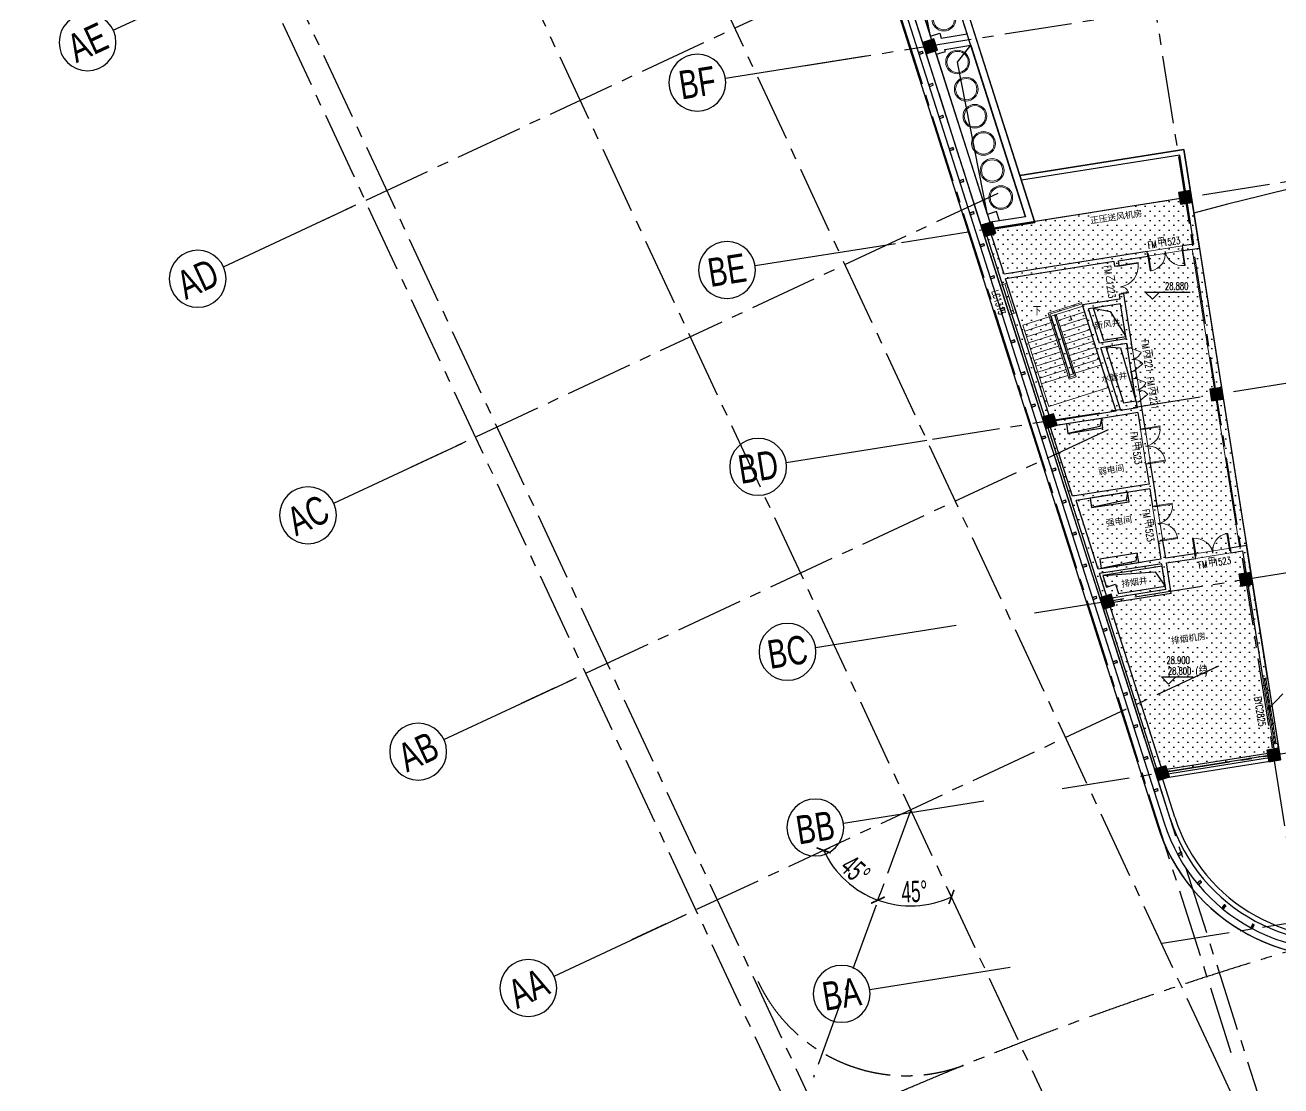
# Model space of a CAD drawing. Extents: x 162590 to 1345090, y -237084 to 1504616.
# Drawn here: x 1124586 to 1177557, y 112809 to 157537 of the extents above; entities that cross this region are included whole.
import ezdxf
from ezdxf.enums import TextEntityAlignment as Align

# ---------------------------------------------------------------- set-up
doc = ezdxf.new("R2010")
doc.units = 0
doc.linetypes.add('CENTER2', pattern=[28.575, 19.05, -3.175, 3.175, -3.175])
doc.layers.get('0').update_dxf_attribs({"color": 8})
doc.layers.get('Defpoints').update_dxf_attribs({"color": 8})
for name, color, linetype in [('#幕墙线-平面', 8, 'Continuous'), ('#标注', 8, 'Continuous'), ('#轴线', 8, 'CENTER2'), ('A-FLOR', 8, 'Continuous'), ('A-FLOR-PIPE', 8, 'Continuous'), ('A-FLOR-UNDR', 8, 'Continuous'), ('A-Hole', 8, 'Continuous'), ('A-ROOF', 8, 'Continuous'), ('COLUMN', 8, 'Continuous'), ('DIM_LEAD', 8, 'Continuous'), ('DOOR_FIRE_TEXT', 8, 'Continuous'), ('PROMPT', 8, 'Continuous'), ('PUB_HATCH', 8, 'Continuous'), ('WALL', 8, 'Continuous'), ('WINDOW_TEXT', 8, 'Continuous'), ('xx', 8, 'Continuous'), ('建-填充', 8, 'Continuous'), ('数据中心-平面图+剖面图-20230806$0$DIM_ELEV', 8, 'Continuous'), ('数据中心-平面图+剖面图-20230806$0$PUB_TEXT', 8, 'Continuous')]:
    doc.layers.add(name, color=color, linetype=linetype)
for name, color, linetype, lineweight in [('DIM_SYMB', 8, 'Continuous', 5), ('DOOR_FIRE', 8, 'Continuous', 13), ('E-建筑条件', 8, 'Continuous', 9), ('PUB_TEXT', 8, 'Continuous', 5), ('STAIR', 8, 'Continuous', 9), ('WINDOW', 8, 'Continuous', 13)]:
    doc.layers.add(name, color=color, linetype=linetype, lineweight=lineweight)
doc.styles.add('_TCH_DIM', font='SIMPLEX', dxfattribs={"bigfont": 'GBCBIG'})
doc.styles.add('_TCH_WINDOW', font='SIMPLEX', dxfattribs={"height": 3.5, "bigfont": 'GBCBIG'})
doc.styles.add('JHZX', font='jrs.shx', dxfattribs={"width": 0.6, "bigfont": 'jhz.shx'})
doc.styles.get("Standard").update_dxf_attribs({"font": 'arial.ttf'})
doc.styles.add('数据中心-平面图+剖面图-20230806$0$_TCH_DIM', font='SIMPLEX', dxfattribs={"bigfont": 'GBCBIG'})
doc.dimstyles.new('JZBZ-300', dxfattribs={"dimscale": 300, "dimtxt": 3, "dimasz": 1.5, "dimexe": 1, "dimexo": 1, "dimgap": 0.5, "dimtad": 1, "dimdec": 0, "dimdsep": 46, "dimtxsty": 'JHZX', "dimblk1": 'ARCHTICK', "dimblk2": 'ARCHTICK', "dimsah": 1, "dimcen": 0, "dimclrd": 1, "dimclre": 1, "dimclrt": 2, "dimadec": 3, "dimazin": 2, "dimtfac": 1, "dimtdec": 0, "dimtix": 1, "dimtmove": 0, "dimatfit": 3, "dimfxl": 1, "dimtolj": 1, "dimlwd": -1, "dimlwe": -1, "dimarcsym": 1})

# ---------------------------------------------------------------- blocks, each defined once
blk = doc.blocks.new('rain-4F')
at = {"layer": 'A-FLOR-PIPE'}
blk.add_arc((0, 0), 179750, 75.07659, 104.92341, dxfattribs=at)
blk = doc.blocks.new('Hole-2F')
at = {"layer": 'A-Hole'}
for points in [[(-49162, 168484), (-49381, 169866), (-50532, 169684), (-50101, 168335)], [(-50009, 168046), (-49255, 165685), (-48732, 165768), (-49115, 168187)], [(-50184, 165031), (-51666, 164797), (-51603, 164402), (-50122, 164636)], [(-49083, 161915), (-50664, 161665), (-50601, 161270), (-49021, 161520)], [(-48677, 159347), (-50257, 159097), (-50194, 158702), (-48614, 158952)]]:
    blk.add_lwpolyline(points, close=True, dxfattribs=at)
for points in [[(-50532, 169684), (-49822, 169541), (-49162, 168484)], [(-50009, 168046), (-49383, 168003), (-48732, 165768)], [(-50184, 165031), (-50250, 164694), (-51603, 164402)], [(-49083, 161915), (-49149, 161578), (-50601, 161270)], [(-48677, 159347), (-48742, 159010), (-50194, 158702)], [(-49474, 157651), (-47496, 157965), (-47629, 158804), (-50134, 158408), (-49979, 157919), (-49601, 158042), (-49474, 157651)], [(-50134, 158408), (-47917, 158569), (-47496, 157965)]]:
    blk.add_lwpolyline(points, dxfattribs=at)
blk = doc.blocks.new('chimney')
at = {"layer": 'A-Hole'}
for points in [[(-58978, 187431), (-57878, 187606), (-60139, 194689), (-61638, 194452), (-59485, 187698), (-59104, 187819), (-58978, 187431)], [(-59482, 187699), (-60756, 194157), (-60139, 194689)], [(-57392, 181148), (-58470, 186590), (-57724, 187124)], [(-54993, 173630), (-56257, 180058), (-55694, 180763)]]:
    blk.add_lwpolyline(points, dxfattribs=at)
for points in [[(-56947, 181071), (-55848, 181245), (-57724, 187124), (-58822, 186950), (-58734, 186680), (-59115, 186557), (-57392, 181148), (-57011, 181269)], [(-54992, 173628), (-57148, 180385), (-56767, 180507), (-56794, 180589), (-55694, 180763), (-53388, 173535), (-54488, 173361), (-54614, 173751)]]:
    blk.add_lwpolyline(points, close=True, dxfattribs=at)
at = {"layer": 'E-建筑条件'}
for centre, radius in [((-60756, 194157), 500), ((-60756, 194157), 450), ((-60392, 193014), 500), ((-60392, 193014), 450), ((-60027, 191871), 500), ((-60027, 191871), 450), ((-59662, 190728), 500), ((-59662, 190728), 450), ((-59297, 189585), 500), ((-59297, 189585), 450), ((-58932, 188441), 500), ((-58932, 188441), 450), ((-58172, 186060), 500), ((-58172, 186060), 450), ((-57564, 184155), 500), ((-57564, 184155), 450), ((-57199, 183011), 500), ((-57199, 183011), 450), ((-56834, 181868), 500), ((-56834, 181868), 450), ((-56257, 180058), 500), ((-56257, 180058), 450), ((-55892, 178915), 500), ((-55892, 178915), 450), ((-55527, 177772), 500), ((-55527, 177772), 450), ((-55162, 176628), 500), ((-55162, 176628), 450), ((-54797, 175485), 500), ((-54797, 175485), 450), ((-54433, 174342), 500), ((-54433, 174342), 450)]:
    blk.add_circle(centre, radius, dxfattribs=at)
blk = doc.blocks.new('$DorLib2D$00000002')
for p, q in [((-0.5, 0), (-0.5, 0.4875)), ((-0.475, 0.4875), (-0.5, 0.4875)), ((-0.475, 0), (-0.475, 0.4875)), ((0.475, 0), (0.475, 0.4875)), ((0.475, 0.4875), (0.5, 0.4875)), ((0.5, 0), (0.5, 0.4875)), ((-0.5, 0), (-0.475, 0)), ((0.5, 0), (0.475, 0))]:
    blk.add_line(p, q)
for centre, start, end in [((-0.4875, 0), 0, 88.53072), ((0.4875, 0), 91.46928, 180)]:
    blk.add_arc(centre, 0.4875, start, end)
blk = doc.blocks.new('$DorLib2D$00000225')
for p, q in [((0.475, -0.001), (0.475, 0.752)), ((0.475, 0.752), (0.5, 0.752)), ((0.5, -0.001), (0.5, 0.752)), ((-0.5, 0), (-0.5, 0.252)), ((-0.475, 0.252), (-0.5, 0.252)), ((-0.475, 0), (-0.475, 0.252)), ((-0.475, 0), (-0.5, 0)), ((0.475, -0.001), (0.5, -0.001))]:
    blk.add_line(p, q)
for centre, radius, start, end in [((0.505, -0.002), 0.755, 92.2493, 179.7238), ((-0.501, 0.003), 0.251, 359.7899, 84.0974)]:
    blk.add_arc(centre, radius, start, end)
blk = doc.blocks.new('$DorLib2D$00000231')
for p, q in [((-0.5, 0), (-0.25, 0.433)), ((0.5, 0), (0.25, 0.433))]:
    blk.add_line(p, q)
for centre, start, end in [((-0.5, 0), 0, 60), ((0.5, 0), 120, 180)]:
    blk.add_arc(centre, 0.5, start, end)
blk = doc.blocks.new('$WINLIB2D$00000039')
for points in [[(-0.5, 0.5), (-0.5, -0.5)], [(0.5, 0.5), (-0.5, 0.5)], [(0.5, -0.5), (0.5, 0.5)], [(-0.5, 0.167), (0.5, 0.167)], [(-0.452, -0.167), (-0.5, 0.084)], [(-0.384, -0.167), (-0.448, 0.167)], [(-0.316, -0.167), (-0.38, 0.167)], [(-0.248, -0.167), (-0.312, 0.167)], [(-0.18, -0.167), (-0.244, 0.167)], [(-0.112, -0.167), (-0.176, 0.167)], [(-0.044, -0.167), (-0.108, 0.167)], [(0.024, -0.167), (-0.04, 0.167)], [(0.092, -0.167), (0.028, 0.167)], [(0.16, -0.167), (0.096, 0.167)], [(0.228, -0.167), (0.164, 0.167)], [(0.296, -0.167), (0.232, 0.167)], [(0.364, -0.167), (0.3, 0.167)], [(0.432, -0.167), (0.368, 0.167)], [(0.5, -0.167), (0.436, 0.167)], [(-0.5, -0.167), (0.5, -0.167)], [(0.5, -0.5), (-0.5, -0.5)]]:
    blk.add_lwpolyline(points)
blk = doc.blocks.new('_FZH')
blk.add_lwpolyline([(-0.5, -0.5), (0.5, -0.5), (0.5, 0.5), (-0.5, 0.5)], close=True)
at = {"layer": 'PUB_HATCH'}
blk.add_solid([(-0.5, -0.5), (0.5, -0.5), (-0.5, 0.5), (0.5, 0.5)], dxfattribs=at)
blk = doc.blocks.new('A$C804a9547')
at = {"layer": 'COLUMN'}
for p, xscale, yscale, zscale, rotation in [((-47162, -22079), 500.0000000000409, 500.0000000000409, 500.0000000000409, 17.6999999999739), ((-36397, -28451), 499.9999999999455, 499.9999999999455, 499.9999999999455, 9.000000000013861), ((-44701, -29789), 500.0000000000409, 500.0000000000409, 500.0000000000409, 17.6999999999739), ((-35083, -36747), 499.9999999999455, 499.9999999999455, 499.9999999999455, 9.000000000013861), ((-42118, -37885), 500.0000000000409, 500.0000000000409, 500.0000000000409, 17.6999999999739), ((-33848, -44550), 499.9999999999455, 499.9999999999455, 499.9999999999455, 9.000000000013861), ((-39688, -45498), 500.0000000000409, 500.0000000000409, 500.0000000000409, 17.6999999999739), ((-32674, -51958), 499.9999999999455, 499.9999999999455, 499.9999999999455, 9.000000000013861), ((-37381, -52726), 500.0000000000409, 500.0000000000409, 500.0000000000409, 17.6999999999739)]:
    blk.add_blockref('_FZH', p, dxfattribs=dict(at, xscale=xscale, yscale=yscale, zscale=zscale, rotation=rotation))
blk = doc.blocks.new('$WINLIB2D$00000001')
for points in [[(-0.5, 0.5), (-0.5, -0.5)], [(-0.5, 0.5), (0.5, 0.5)], [(0.5, -0.5), (0.5, 0.5)], [(0.5, 0.167), (-0.5, 0.167)], [(0.5, -0.167), (-0.5, -0.167)], [(-0.5, -0.5), (0.5, -0.5)]]:
    blk.add_lwpolyline(points)
blk = doc.blocks.new('grtgdgs')
at = {"layer": '建-填充'}
h = blk.add_hatch(dxfattribs=at)
h.set_pattern_fill('沙地', color=256, scale=200)
h.set_pattern_definition([(0, (-2141962.1, 1645296.98), (200, 200), [0, -400])])
h.paths.add_polyline_path([(-44344, 2291), (-49454, 1481), (-56774, 24418), (-48067, 25798)])
at = {"layer": 'A-FLOR'}
blk.add_lwpolyline([(-44344, 2291), (-49454, 1481), (-56774, 24418), (-48067, 25798)], close=True, dxfattribs=at)
at = {"layer": 'A-FLOR-UNDR'}
for p, q in [((-56551, 24704), (-63350, 46008)), ((-56902, 24489), (-63586, 45434))]:
    blk.add_line(p, q, dxfattribs=at)
at = {"layer": 'A-ROOF'}
blk.add_lwpolyline([(-54661, 24703), (-56859, 24354), (-63586, 45434, -0.029808), (-63804, 46288), (-61658, 46628), (-54661, 24703)], format="xyb", dxfattribs=at)
blk.add_lwpolyline([(-44304, 2044), (-49097, 1285), (-49459, 1169), (-56780, 24106), (-56859, 24354), (-56359, 24433), (-54661, 24703), (-55291, 26678), (-48380, 27773)], close=True, dxfattribs=at)
at = {"layer": 'DIM_LEAD'}
blk.add_line((-44784, 4218), (-44198, 4824), dxfattribs=at)
at = {"layer": 'DIM_LEAD', "const_width": 60}
blk.add_lwpolyline([(-44805, 4197, 1), (-44763, 4240, 1)], format="xyb", close=True, dxfattribs=at)
at = {"layer": 'DIM_SYMB', "elevation": -1683}
blk.add_lwpolyline([(-54612, 20685, 0, 0, 0), (-53630, 17608, 0, 0, 0), (-52296, 18034, 0, 0, 0), (-53199, 20863, 0, 80, 0), (-53108, 20578, 0, 0, 0)], format="xyseb", dxfattribs=at)
at = {"layer": 'DOOR_FIRE'}
for p, q in [((-48445, 23713), (-49927, 23478)), ((-48414, 23515), (-49895, 23280)), ((-50592, 18411), (-50749, 19399)), ((-50395, 18443), (-50551, 19430)), ((-50389, 17127), (-50545, 18115)), ((-50191, 17159), (-50348, 18146)), ((-49974, 14510), (-50209, 15992)), ((-49777, 14541), (-50012, 16023)), ((-49458, 11251), (-49693, 12732)), ((-49261, 11282), (-49495, 12764)), ((-46427, 10971), (-47909, 10737)), ((-46396, 10774), (-47877, 10539))]:
    blk.add_line(p, q, dxfattribs=at)
at = {"layer": 'PROMPT'}
for p, q in [((-53164, 13027), (-53126, 13065)), ((-53164, 13065), (-53126, 13027))]:
    blk.add_line(p, q, dxfattribs=at)
blk.add_lwpolyline([(-53164, 13027), (-53126, 13027), (-53126, 13065), (-53164, 13065)], close=True, dxfattribs=at)
at = {"layer": 'STAIR'}
for p, q in [((-46032, 11034), (-48019, 23578)), ((-45736, 11081), (-47723, 23625)), ((-54102, 20880), (-52692, 21330)), ((-54027, 20841), (-52674, 21272)), ((-52692, 21330), (-52674, 21272)), ((-55168, 20372), (-54053, 20727)), ((-53214, 18098), (-54102, 20880)), ((-53175, 18173), (-54027, 20841)), ((-53996, 20745), (-53977, 20752)), ((-53834, 20797), (-53977, 20752)), ((-53187, 18275), (-53977, 20752)), ((-53815, 20803), (-53834, 20797)), ((-53834, 20797), (-53044, 18320)), ((-53758, 20821), (-53815, 20803)), ((-53758, 20821), (-53815, 20803)), ((-53815, 20803), (-52994, 18231)), ((-52643, 21177), (-53758, 20821)), ((-53758, 20821), (-52919, 18192)), ((-52564, 20930), (-53679, 20574)), ((-52485, 20682), (-53600, 20326)), ((-52643, 21177), (-51853, 18700)), ((-54377, 17895), (-55168, 20372)), ((-55089, 20124), (-53974, 20480)), ((-55010, 19876), (-53895, 20232)), ((-53917, 20498), (-53898, 20504)), ((-53838, 20250), (-53819, 20256)), ((-53736, 20556), (-53755, 20549)), ((-53657, 20308), (-53676, 20302)), ((-52406, 20434), (-53521, 20078)), ((-52327, 20186), (-53442, 19831)), ((-54931, 19628), (-53816, 19984)), ((-54852, 19381), (-53737, 19736)), ((-53759, 20002), (-53740, 20008)), ((-53680, 19755), (-53661, 19761)), ((-53578, 20060), (-53597, 20054)), ((-53499, 19812), (-53518, 19806)), ((-52248, 19939), (-53363, 19583)), ((-52169, 19691), (-53284, 19335)), ((-54773, 19133), (-53658, 19489)), ((-54694, 18885), (-53579, 19241)), ((-53601, 19507), (-53582, 19513)), ((-53522, 19259), (-53503, 19265)), ((-53420, 19565), (-53439, 19559)), ((-53341, 19317), (-53360, 19311)), ((-52090, 19443), (-53205, 19088)), ((-52011, 19196), (-53126, 18840)), ((-54615, 18638), (-53500, 18993)), ((-54536, 18390), (-53421, 18746)), ((-53443, 19012), (-53424, 19018)), ((-53364, 18764), (-53345, 18770)), ((-53262, 19069), (-53281, 19063)), ((-53183, 18822), (-53202, 18816)), ((-53104, 18574), (-53123, 18568)), ((-51932, 18948), (-53047, 18592)), ((-51853, 18700), (-52968, 18345)), ((-51853, 18700), (-52968, 18345)), ((-51549, 17748), (-51853, 18700)), ((-54457, 18142), (-53342, 18498)), ((-54377, 17895), (-53263, 18250)), ((-53263, 18250), (-54377, 17895)), ((-53285, 18516), (-53266, 18522)), ((-52919, 18192), (-53214, 18098)), ((-53025, 18326), (-53206, 18269)), ((-53206, 18269), (-53187, 18275)), ((-52994, 18231), (-53175, 18173)), ((-53025, 18326), (-53044, 18320)), ((-54377, 17895), (-54073, 16942)), ((-54073, 16942), (-51549, 17748))]:
    blk.add_line(p, q, dxfattribs=at)
at = {"layer": 'WALL'}
for p, q in [((-55556, 26520), (-61896, 46388)), ((-55291, 26678), (-61596, 46435)), ((-48380, 27773), (-55291, 26678)), ((-47723, 23625), (-48380, 27773)), ((-48546, 27544), (-55230, 26485)), ((-47951, 23791), (-48546, 27544)), ((-55053, 24944), (-55556, 26520)), ((-54661, 24703), (-55230, 26485)), ((-55053, 24944), (-56536, 24709)), ((-56870, 24388), (-56584, 24479)), ((-56224, 22364), (-56870, 24388)), ((-55959, 22523), (-56584, 24479)), ((-56489, 24413), (-56536, 24709)), ((-54661, 24703), (-56489, 24413)), ((-49927, 23478), (-51260, 23267)), ((-49895, 23280), (-49927, 23478)), ((-47951, 23791), (-48445, 23713)), ((-48445, 23713), (-48414, 23515)), ((-48414, 23515), (-47723, 23625)), ((-51260, 23267), (-55959, 22523)), ((-51328, 23054), (-55898, 22330)), ((-51328, 23054), (-51296, 22856)), ((-51296, 22856), (-51099, 22887)), ((-51130, 23085), (-49895, 23280)), ((-51099, 22887), (-51130, 23085)), ((-54240, 16148), (-56224, 22364)), ((-53976, 16306), (-55898, 22330)), ((-51077, 21473), (-52658, 21223)), ((-52100, 19474), (-52658, 21223)), ((-51046, 21276), (-52397, 21062)), ((-50911, 21702), (-51109, 21671)), ((-51109, 21671), (-51077, 21473)), ((-50811, 19794), (-51046, 21276)), ((-50864, 21406), (-50911, 21702)), ((-50598, 19727), (-50864, 21406)), ((-51935, 19616), (-52397, 21062)), ((-50811, 19794), (-51935, 19616)), ((-50551, 19430), (-50598, 19727)), ((-51228, 16742), (-52100, 19474)), ((-50780, 19597), (-51874, 19423)), ((-51028, 16773), (-51874, 19423)), ((-50780, 19597), (-50749, 19399)), ((-50749, 19399), (-50551, 19430)), ((-50395, 18443), (-50592, 18411)), ((-50592, 18411), (-50545, 18115)), ((-50545, 18115), (-50348, 18146)), ((-50348, 18146), (-50395, 18443)), ((-50191, 17159), (-50389, 17127)), ((-50389, 17127), (-50350, 16881)), ((-50137, 16813), (-50191, 17159)), ((-51081, 16562), (-54014, 16098)), ((-51228, 16742), (-53976, 16306)), ((-50319, 16683), (-51081, 16562)), ((-50350, 16881), (-51028, 16773)), ((-50319, 16683), (-50209, 15992)), ((-50012, 16023), (-50137, 16813)), ((-53240, 13016), (-54240, 16148)), ((-53076, 13158), (-54014, 16098)), ((-50209, 15992), (-50012, 16023)), ((-49777, 14541), (-49974, 14510)), ((-49974, 14510), (-49842, 13671)), ((-49628, 13603), (-49777, 14541)), ((-49842, 13671), (-53076, 13158)), ((-49810, 13473), (-52914, 12981)), ((-49810, 13473), (-49693, 12732)), ((-49495, 12764), (-49628, 13603)), ((-52256, 9932), (-53240, 13016)), ((-51992, 10090), (-52914, 12981)), ((-49693, 12732), (-49495, 12764)), ((-49261, 11282), (-49458, 11251)), ((-49458, 11251), (-49341, 10510)), ((-49143, 10541), (-49261, 11282)), ((-47909, 10737), (-49143, 10541)), ((-47877, 10539), (-47909, 10737)), ((-45736, 11081), (-46427, 10971)), ((-46427, 10971), (-46396, 10774)), ((-46396, 10774), (-45902, 10852)), ((-45902, 10852), (-45050, 5469)), ((-44852, 5501), (-45736, 11081)), ((-49341, 10510), (-51992, 10090)), ((-49310, 10312), (-51930, 9897)), ((-49138, 9226), (-49310, 10312)), ((-49112, 10344), (-47877, 10539)), ((-48909, 9060), (-49112, 10344)), ((-51856, 8679), (-52256, 9932)), ((-51592, 8837), (-51930, 9897)), ((-49138, 9226), (-51592, 8837)), ((-48909, 9060), (-51530, 8645)), ((-49549, 1451), (-51856, 8679)), ((-49285, 1609), (-51530, 8645)), ((-45050, 5469), (-44852, 5501)), ((-44414, 2735), (-44612, 2704)), ((-44612, 2704), (-44557, 2358)), ((-44328, 2192), (-44414, 2735)), ((-44328, 2192), (-49323, 1401)), ((-44557, 2358), (-49285, 1609)), ((-48948, -433), (-49549, 1451)), ((-48758, -373), (-49323, 1401))]:
    blk.add_line(p, q, dxfattribs=at)
for radius, end in [(7500, 285.6281), (7300, 284.232)]:
    blk.add_arc((-41803, 1847), radius, 197.7, end, dxfattribs=at)
at = {"layer": 'xx'}
blk.add_lwpolyline([(55827, 55257, 0.137737), (-58690, 55388, 0.424891), (-64158, 45251), (-49491, -707, 0.400347), (-39802, -6003, -0.131772), (36668, -6055, 0.399227), (46354, -802), (61264, 45085, 0.425761)], format="xyb", close=True, dxfattribs=at)
at = {"layer": '数据中心-平面图+剖面图-20230806$0$DIM_ELEV'}
for p, q in [((-49704, 21464), (-50004, 21764)), ((-50004, 21764), (-48104, 21764)), ((-49704, 21464), (-49404, 21764)), ((-49020, 5238), (-49320, 5538)), ((-49320, 5538), (-47982, 5538)), ((-49020, 5238), (-48720, 5538))]:
    blk.add_line(p, q, dxfattribs=at)
at = {"ltscale": 300}
blk.add_blockref('A$C804a9547', (-11916, 54209), dxfattribs=at)
at = {"layer": 'A-FLOR-PIPE'}
blk.add_blockref('rain-4F', (-1665, -148591), dxfattribs=at)
at = {"layer": 'A-Hole'}
for name in ['chimney', 'Hole-2F']:
    blk.add_blockref(name, (-1665, -148591), dxfattribs=at)
at = {"layer": 'DOOR_FIRE', "zscale": 200}
for name, p, xscale, yscale, rotation in [('$DorLib2D$00000002', (-49170, 23497), 1500, 1500, 189.0000000000259), ('$DorLib2D$00000225', (-51104, 22279), 1200, -1200, 99.00000000002241), ('$DorLib2D$00000231', (-50572, 18921), -1000, -1000, 99.00000000001988), ('$DorLib2D$00000231', (-50368, 17637), -1000, -1000, 99.00000000001988), ('$DorLib2D$00000002', (-49993, 15267), 1500, -1500, 99.00000000002197), ('$DorLib2D$00000002', (-49477, 12007), 1500, -1500, 99.00000000002075), ('$DorLib2D$00000002', (-47152, 10755), 1500, -1500, 189.0000000000298)]:
    blk.add_blockref(name, p, dxfattribs=dict(at, xscale=xscale, yscale=yscale, rotation=rotation))
at = {"layer": 'WINDOW'}
ref = blk.add_blockref('$WINLIB2D$00000001', (-55782, 21474), dxfattribs=dict(at, xscale=-1300, yscale=-300, zscale=-1300, rotation=107.6999999999901))
ref.add_attrib('A', 'LC1313', (-56492, 21794), dxfattribs={"layer": 'WINDOW_TEXT', "height": 297.5, "rotation": 287.7, "style": '_TCH_WINDOW', "width": 0.705882})
ref = blk.add_blockref('$WINLIB2D$00000039', (-44732, 4102), dxfattribs=dict(at, xscale=-2800, yscale=-200, zscale=-2800, rotation=99.00000000002804))
ref.add_attrib('A', 'BYC2825', (-45410, 4683), dxfattribs={"layer": 'WINDOW_TEXT', "height": 297.5, "rotation": 279, "style": '_TCH_WINDOW', "width": 0.705882})
at = {"layer": 'DOOR_FIRE_TEXT', "style": '_TCH_WINDOW', "width": 0.705882}
for s, rotation, p in [('FM', 9, (-49877, 23592)), ('1523', 9, (-49219, 23696)), ('FM', 279, (-51759, 22867)), ('1223', 279, (-51654, 22209)), ('FM', 279, (-50175, 19731)), ('1221', 279, (-50071, 19073)), ('FM', 279, (-49949, 18170)), ('1221', 279, (-49845, 17512)), ('FM', 279, (-50648, 15854)), ('1523', 279, (-50544, 15197)), ('FM', 279, (-50132, 12595)), ('1523', 279, (-50028, 11937)), ('1523', 9, (-47082, 10205)), ('FM', 9, (-47740, 10100))]:
    blk.add_text(s, height=297.5, rotation=rotation, dxfattribs=at).set_placement(p)
at = {"layer": 'DOOR_FIRE_TEXT', "style": '_TCH_WINDOW'}
for s, rotation, p in [('甲', 9, (-49462, 23658)), ('乙', 279, (-51693, 22452)), ('丙', 279, (-50109, 19316)), ('丙', 279, (-49884, 17755)), ('甲', 279, (-50582, 15439)), ('甲', 279, (-50066, 12180)), ('甲', 9, (-47325, 10166))]:
    blk.add_text(s, height=338, rotation=rotation, dxfattribs=at).set_placement(p)
at = {"layer": 'PUB_TEXT'}
for s, p in [('正压送风机房', (-52310, 24649)), ('新风井', (-52131, 20209)), ('水管井', (-51844, 17967)), ('弱电间', (-51974, 14063)), ('强电间', (-51645, 11898)), ('排烟井', (-50990, 9329)), ('排烟机房', (-48899, 6930))]:
    blk.add_text(s, height=264.3, rotation=8.3414, dxfattribs=at).set_placement(p)
at = {"layer": 'PUB_TEXT', "style": '_TCH_DIM'}
blk.add_text('下', height=338, dxfattribs=at).set_placement((-54739, 20785))
at = {"layer": '数据中心-平面图+剖面图-20230806$0$PUB_TEXT', "style": '数据中心-平面图+剖面图-20230806$0$_TCH_DIM', "width": 0.705882}
for s, height, p in [('28.880', 297.5, (-49174, 21869)), ('28.900', 297.5, (-49112, 6098)), ('28.800', 297.5, (-49052, 5643)), ('(', 298, (-47882, 5643)), (')', 298, (-47496, 5643))]:
    blk.add_text(s, height=height, dxfattribs=at).set_placement(p)
at = {"layer": '数据中心-平面图+剖面图-20230806$0$PUB_TEXT', "style": '数据中心-平面图+剖面图-20230806$0$_TCH_DIM'}
blk.add_text('结', height=338, dxfattribs=at).set_placement((-47742, 5643))
blk = doc.blocks.new('*U49')
blk.add_line((0, -20), (0, 0))
blk.add_circle((0, -24), 4)
at = {"style": 'JHZX', "width": 0.75}
blk.add_attdef('AXES', text='', height=4, dxfattribs=at).set_placement((0, -24), align=Align.MIDDLE_CENTER)
blk = doc.blocks.new('*U48')
blk.add_line((20, 0), (0, 0))
blk.add_circle((24, 0), 4)
at = {"style": 'JHZX', "width": 0.75}
blk.add_attdef('AXES', text='', height=4, dxfattribs=at).set_placement((24, 0), align=Align.MIDDLE_CENTER)
blk = doc.blocks.new('_ARCHTICK')
at = {"color": 0, "linetype": 'ByBlock', "const_width": 0.15}
blk.add_lwpolyline([(-0.5, -0.5), (0.5, 0.5)], dxfattribs=at)
blk = doc.blocks.new('*D1892')
at = {"layer": '#标注', "color": 8, "ltscale": 300, "transparency": 16777216}
for p, q in [((1288530, 186296), (1290059, 191004)), ((1126692, 176398), (1124600, 180884))]:
    blk.add_line(p, q, dxfattribs=at)
blk.add_arc((1220175, -24078), 225850, 72, 115, dxfattribs=at)
at = {"layer": 'Defpoints', "color": 0, "ltscale": 300, "transparency": 16777216}
for p in [(1234619, 201310), (1288437, 186011), (1126819, 176126), (1220175, -24078)]:
    blk.add_point(p, dxfattribs=at)
at = {"layer": '#标注', "color": 8, "ltscale": 300, "transparency": 16777216, "xscale": 450, "yscale": 450, "zscale": 450}
for p, rotation in [((1289967, 190718), 341.9999999957651), ((1124727, 180612), 205.0000000052078)]:
    blk.add_blockref('_ARCHTICK', p, dxfattribs=dict(at, rotation=rotation))
at = {"layer": '#标注', "color": 8, "ltscale": 300, "transparency": 16777216, "insert": (1206351, 201950), "char_height": 900, "attachment_point": 5, "rotation": 3.5, "style": 'JHZX'}
blk.add_mtext('\\A1;43°', dxfattribs=at)
blk = doc.blocks.new('*D1896')
at = {"layer": '#标注', "color": 8, "ltscale": 300, "transparency": 16777216}
for p, q in [((1185572, 194399), (1184985, 198103)), ((1152923, 186651), (1151783, 190223))]:
    blk.add_line(p, q, dxfattribs=at)
blk.add_arc((1220175, -24078), 224650, 99, 107.7, dxfattribs=at)
at = {"layer": 'Defpoints', "color": 0, "ltscale": 300, "transparency": 16777216}
for p in [(1173851, 195744), (1185619, 194103), (1153014, 186365), (1220175, -24078)]:
    blk.add_point(p, dxfattribs=at)
at = {"layer": '#标注', "color": 8, "ltscale": 300, "transparency": 16777216, "xscale": 450, "yscale": 450, "zscale": 450}
for p, rotation in [((1185032, 197806), 9.000000000000217), ((1151874, 189938), 197.6999999998196)]:
    blk.add_blockref('_ARCHTICK', p, dxfattribs=dict(at, rotation=rotation))
at = {"layer": '#标注', "color": 8, "ltscale": 300, "transparency": 16777216, "insert": (1168165, 195085), "char_height": 900, "attachment_point": 5, "rotation": 13.35, "style": 'JHZX'}
blk.add_mtext('\\A1;8.7°', dxfattribs=at)
blk = doc.blocks.new('*D1897')
at = {"layer": '#标注', "color": 8, "ltscale": 300, "transparency": 16777216}
for p, q in [((1152923, 186651), (1151783, 190223)), ((1126692, 176398), (1125107, 179796))]:
    blk.add_line(p, q, dxfattribs=at)
blk.add_arc((1220175, -24078), 224650, 107.7, 115, dxfattribs=at)
at = {"layer": 'Defpoints', "color": 0, "ltscale": 300, "transparency": 16777216}
for p in [(1142849, 186845), (1153014, 186365), (1126819, 176126), (1220175, -24078)]:
    blk.add_point(p, dxfattribs=at)
at = {"layer": '#标注', "color": 8, "ltscale": 300, "transparency": 16777216, "xscale": 450, "yscale": 450, "zscale": 450}
for p, rotation in [((1151874, 189938), 17.69999999981968), ((1125234, 179524), 205.0000000052078)]:
    blk.add_blockref('_ARCHTICK', p, dxfattribs=dict(at, rotation=rotation))
at = {"layer": '#标注', "color": 8, "ltscale": 300, "transparency": 16777216, "insert": (1138170, 185714), "char_height": 900, "attachment_point": 5, "rotation": 21.35, "style": 'JHZX'}
blk.add_mtext('\\A1;7.3°', dxfattribs=at)
blk = doc.blocks.new('*D1734')
at = {"layer": '#标注', "color": 8, "ltscale": 300, "transparency": 16777216}
for p, q in [((1288530, 186296), (1290059, 191004)), ((1126692, 176398), (1124600, 180884))]:
    blk.add_line(p, q, dxfattribs=at)
blk.add_arc((1220175, -24078), 225850, 72, 115, dxfattribs=at)
at = {"layer": 'Defpoints', "color": 0, "ltscale": 300, "transparency": 16777216}
for p in [(1234619, 201310), (1288437, 186011), (1126819, 176126), (1220175, -24078)]:
    blk.add_point(p, dxfattribs=at)
at = {"layer": '#标注', "color": 8, "ltscale": 300, "transparency": 16777216, "xscale": 450, "yscale": 450, "zscale": 450}
for p, rotation in [((1289967, 190718), 341.9999999957651), ((1124727, 180612), 205.0000000052078)]:
    blk.add_blockref('_ARCHTICK', p, dxfattribs=dict(at, rotation=rotation))
at = {"layer": '#标注', "color": 8, "ltscale": 300, "transparency": 16777216, "insert": (1206351, 201950), "char_height": 900, "attachment_point": 5, "rotation": 3.5, "style": 'JHZX'}
blk.add_mtext('\\A1;43°', dxfattribs=at)
blk = doc.blocks.new('*D1738')
at = {"layer": '#标注', "color": 8, "ltscale": 300, "transparency": 16777216}
for p, q in [((1185572, 194399), (1184985, 198103)), ((1152923, 186651), (1151783, 190223))]:
    blk.add_line(p, q, dxfattribs=at)
blk.add_arc((1220175, -24078), 224650, 99, 107.7, dxfattribs=at)
at = {"layer": 'Defpoints', "color": 0, "ltscale": 300, "transparency": 16777216}
for p in [(1173851, 195744), (1185619, 194103), (1153014, 186365), (1220175, -24078)]:
    blk.add_point(p, dxfattribs=at)
at = {"layer": '#标注', "color": 8, "ltscale": 300, "transparency": 16777216, "xscale": 450, "yscale": 450, "zscale": 450}
for p, rotation in [((1185032, 197806), 9.000000000000217), ((1151874, 189938), 197.6999999998196)]:
    blk.add_blockref('_ARCHTICK', p, dxfattribs=dict(at, rotation=rotation))
at = {"layer": '#标注', "color": 8, "ltscale": 300, "transparency": 16777216, "insert": (1168165, 195085), "char_height": 900, "attachment_point": 5, "rotation": 13.35, "style": 'JHZX'}
blk.add_mtext('\\A1;8.7°', dxfattribs=at)
blk = doc.blocks.new('*D1739')
at = {"layer": '#标注', "color": 8, "ltscale": 300, "transparency": 16777216}
for p, q in [((1152923, 186651), (1151783, 190223)), ((1126692, 176398), (1125107, 179796))]:
    blk.add_line(p, q, dxfattribs=at)
blk.add_arc((1220175, -24078), 224650, 107.7, 115, dxfattribs=at)
at = {"layer": 'Defpoints', "color": 0, "ltscale": 300, "transparency": 16777216}
for p in [(1142849, 186845), (1153014, 186365), (1126819, 176126), (1220175, -24078)]:
    blk.add_point(p, dxfattribs=at)
at = {"layer": '#标注', "color": 8, "ltscale": 300, "transparency": 16777216, "xscale": 450, "yscale": 450, "zscale": 450}
for p, rotation in [((1151874, 189938), 17.69999999981968), ((1125234, 179524), 205.0000000052078)]:
    blk.add_blockref('_ARCHTICK', p, dxfattribs=dict(at, rotation=rotation))
at = {"layer": '#标注', "color": 8, "ltscale": 300, "transparency": 16777216, "insert": (1138170, 185714), "char_height": 900, "attachment_point": 5, "rotation": 21.35, "style": 'JHZX'}
blk.add_mtext('\\A1;7.3°', dxfattribs=at)
blk = doc.blocks.new('*D1791')
at = {"layer": '#标注', "color": 8, "ltscale": 300, "transparency": 16777216}
for p, q in [((1158269, 122740), (1158541, 122867)), ((1160559, 120641), (1160661, 120923))]:
    blk.add_line(p, q, dxfattribs=at)
blk.add_arc((1161947, 124455), 4058, 205, 250, dxfattribs=at)
at = {"layer": 'Defpoints', "color": 0, "ltscale": 300, "transparency": 16777216}
for p in [(1161947, 124455), (1157997, 122613), (1158838, 121846), (1160456, 120360)]:
    blk.add_point(p, dxfattribs=at)
at = {"layer": '#标注', "color": 8, "ltscale": 300, "transparency": 16777216, "xscale": 450, "yscale": 450, "zscale": 450}
for p, rotation in [((1158269, 122740), 114.9999999999894), ((1160559, 120641), 340.0000000000101)]:
    blk.add_blockref('_ARCHTICK', p, dxfattribs=dict(at, rotation=rotation))
at = {"layer": '#标注', "color": 8, "ltscale": 300, "transparency": 16777216, "insert": (1159610, 121905), "char_height": 900, "attachment_point": 5, "rotation": 317.5, "style": 'JHZX'}
blk.add_mtext('\\A1;45°', dxfattribs=at)
blk = doc.blocks.new('*D1792')
at = {"layer": '#标注', "color": 8, "ltscale": 300, "transparency": 16777216}
for p, q in [((1160559, 120641), (1160661, 120923)), ((1163662, 120777), (1163535, 121049))]:
    blk.add_line(p, q, dxfattribs=at)
blk.add_arc((1161947, 124455), 4058, 250, 295, dxfattribs=at)
at = {"layer": 'Defpoints', "color": 0, "ltscale": 300, "transparency": 16777216}
for p in [(1161947, 124455), (1160456, 120360), (1161593, 120412), (1163789, 120505)]:
    blk.add_point(p, dxfattribs=at)
at = {"layer": '#标注', "color": 8, "ltscale": 300, "transparency": 16777216, "xscale": 450, "yscale": 450, "zscale": 450}
for p, rotation in [((1160559, 120641), 160.0000000000119), ((1163662, 120777), 24.999999999992)]:
    blk.add_blockref('_ARCHTICK', p, dxfattribs=dict(at, rotation=rotation))
at = {"layer": '#标注', "color": 8, "ltscale": 300, "transparency": 16777216, "insert": (1162098, 121000), "char_height": 900, "attachment_point": 5, "rotation": 2.5, "style": 'JHZX'}
blk.add_mtext('\\A1;45°', dxfattribs=at)
blk = doc.blocks.new('*D1818')
at = {"layer": '#标注', "color": 8, "ltscale": 300, "transparency": 16777216}
for p, q in [((1288530, 186296), (1290059, 191004)), ((1126692, 176398), (1124600, 180884))]:
    blk.add_line(p, q, dxfattribs=at)
blk.add_arc((1220175, -24078), 225850, 72, 115, dxfattribs=at)
at = {"layer": 'Defpoints', "color": 0, "ltscale": 300, "transparency": 16777216}
for p in [(1234619, 201310), (1288437, 186011), (1126819, 176126), (1220175, -24078)]:
    blk.add_point(p, dxfattribs=at)
at = {"layer": '#标注', "color": 8, "ltscale": 300, "transparency": 16777216, "xscale": 450, "yscale": 450, "zscale": 450}
for p, rotation in [((1289967, 190718), 341.9999999957651), ((1124727, 180612), 205.0000000052078)]:
    blk.add_blockref('_ARCHTICK', p, dxfattribs=dict(at, rotation=rotation))
at = {"layer": '#标注', "color": 8, "ltscale": 300, "transparency": 16777216, "insert": (1206351, 201950), "char_height": 900, "attachment_point": 5, "rotation": 3.5, "style": 'JHZX'}
blk.add_mtext('\\A1;43°', dxfattribs=at)
blk = doc.blocks.new('*D1822')
at = {"layer": '#标注', "color": 8, "ltscale": 300, "transparency": 16777216}
for p, q in [((1185572, 194399), (1184985, 198103)), ((1152923, 186651), (1151783, 190223))]:
    blk.add_line(p, q, dxfattribs=at)
blk.add_arc((1220175, -24078), 224650, 99, 107.7, dxfattribs=at)
at = {"layer": 'Defpoints', "color": 0, "ltscale": 300, "transparency": 16777216}
for p in [(1173851, 195744), (1185619, 194103), (1153014, 186365), (1220175, -24078)]:
    blk.add_point(p, dxfattribs=at)
at = {"layer": '#标注', "color": 8, "ltscale": 300, "transparency": 16777216, "xscale": 450, "yscale": 450, "zscale": 450}
for p, rotation in [((1185032, 197806), 9.000000000000217), ((1151874, 189938), 197.6999999998196)]:
    blk.add_blockref('_ARCHTICK', p, dxfattribs=dict(at, rotation=rotation))
at = {"layer": '#标注', "color": 8, "ltscale": 300, "transparency": 16777216, "insert": (1168165, 195085), "char_height": 900, "attachment_point": 5, "rotation": 13.35, "style": 'JHZX'}
blk.add_mtext('\\A1;8.7°', dxfattribs=at)
blk = doc.blocks.new('*D1823')
at = {"layer": '#标注', "color": 8, "ltscale": 300, "transparency": 16777216}
for p, q in [((1152923, 186651), (1151783, 190223)), ((1126692, 176398), (1125107, 179796))]:
    blk.add_line(p, q, dxfattribs=at)
blk.add_arc((1220175, -24078), 224650, 107.7, 115, dxfattribs=at)
at = {"layer": 'Defpoints', "color": 0, "ltscale": 300, "transparency": 16777216}
for p in [(1142849, 186845), (1153014, 186365), (1126819, 176126), (1220175, -24078)]:
    blk.add_point(p, dxfattribs=at)
at = {"layer": '#标注', "color": 8, "ltscale": 300, "transparency": 16777216, "xscale": 450, "yscale": 450, "zscale": 450}
for p, rotation in [((1151874, 189938), 17.69999999981968), ((1125234, 179524), 205.0000000052078)]:
    blk.add_blockref('_ARCHTICK', p, dxfattribs=dict(at, rotation=rotation))
at = {"layer": '#标注', "color": 8, "ltscale": 300, "transparency": 16777216, "insert": (1138170, 185714), "char_height": 900, "attachment_point": 5, "rotation": 21.35, "style": 'JHZX'}
blk.add_mtext('\\A1;7.3°', dxfattribs=at)
blk = doc.blocks.new('LZ2')
at = {"layer": '#幕墙线-平面', "ltscale": 250}
for points in [[(-32.5, 0, 0.4142136), (-40, -7.5), (-40, -172.5, 0.4142136), (-32.5, -180), (32.5, -180, 0.4142136), (40, -172.5), (40, -7.5, 0.4142136), (32.5, 0)], [(-32.5, -6, 0.4142136), (-34, -7.5), (-34, -172.5, 0.4142136), (-32.5, -174), (32.5, -174, 0.4142136), (34, -172.5), (34, -7.5, 0.4142136), (32.5, -6)]]:
    blk.add_lwpolyline(points, format="xyb", close=True, dxfattribs=at)
blk = doc.blocks.new('lz')
at = {"layer": '#幕墙线-平面', "ltscale": 250}
for points in [[(-33, 0, -0.414214), (-40, 7), (-40, 172, -0.414214), (-33, 180), (32, 180, -0.414214), (40, 172), (40, 7, -0.414214), (32, 0)], [(-33, 6, -0.414214), (-34, 7), (-34, 172, -0.414214), (-33, 174), (32, 174, -0.414214), (34, 172), (34, 7, -0.414214), (32, 6)]]:
    blk.add_lwpolyline(points, format="xyb", close=True, dxfattribs=at)

msp = doc.modelspace()

# ---------------------------------------------------------------- linework, layer by layer
at = {"layer": '#幕墙线-平面'}
msp.add_lwpolyline([(1182127, 118533.9, -0.1316139), (1258508.5, 118457.6, 0.3992271), (1268194.6, 123710.9), (1283104.3, 169598.2, 0.4257611), (1277667.4, 179769.9, 0.1385446), (1162503, 179719.1, 0.400231), (1157682.6, 169764), (1172349.6, 123806.2, 0.4036407)], format="xyb", close=True, dxfattribs=at)
msp.add_lwpolyline([(1182047.9, 118823.3, -0.131617), (1258586.4, 118747.3, 0.3992271), (1267909.3, 123803.6), (1282819, 169690.9, 0.4257611), (1277586, 179481.2, 0.1385295), (1162596.7, 179433.8, 0.3997775), (1157968.3, 169855.4), (1172635.4, 123897.4, 0.4037081), (1182047.9, 118823.3)], format="xyb", dxfattribs=at)
at = {"layer": '#轴线', "ltscale": 150}
for p, q in [((1175465.2, 114208.2), (1152490.5, 186197.3)), ((1178340.2, 107008.5), (1153014.3, 186365.2)), ((1179064.4, 115307.2), (1167988.9, 185235.5)), ((1174811.6, 113903.4), (1144805.7, 178251.3)), ((1162022.9, 100630.2), (1126818.8, 176125.6)), ((1168286.2, 110860.6), (1138280.3, 175208.4)), ((1160129.4, 107057), (1130123.5, 171404.9)), ((1157440.6, 155823.3), (1209412.3, 164054.8)), ((1160973.5, 160412.7), (1136218.5, 148869.3)), ((1161548.2, 148374.1), (1210663.7, 156153.3)), ((1165622.3, 150443.4), (1140867.3, 138899.9)), ((1162862.3, 140077.6), (1211977.8, 147856.7)), ((1170271.1, 140474), (1145516.1, 128930.5)), ((1167163.3, 132760.3), (1213213.6, 140054)), ((1168336.5, 125352.6), (1220503.7, 133615.1)), ((1174919.9, 130504.6), (1150164.9, 118961.2)), ((1172549.1, 118831.3), (1220112.6, 126364.7)), ((1161946.9, 124455.2), (1157836.7, 113162.4))]:
    msp.add_line(p, q, dxfattribs=at)
for centre, radius, start, end in [((1220175.2, -24077.7), 148700, 70.843988, 116.156012), ((1161753.2, 120138.2), 6900, 205, 290.49315)]:
    msp.add_arc(centre, radius, start, end, dxfattribs=at)

# ---------------------------------------------------------------- block references
at = {"layer": '#标注'}
ref = msp.add_blockref('*U48', (1133744.9, 159853), dxfattribs=dict(at, xscale=-300.0000000000001, yscale=300.0000000000002, rotation=24.99999999997769))
ref.add_attrib('AXES', 'AE', dxfattribs={"layer": '0', "height": 1200, "rotation": 25, "style": 'JHZX', "width": 0.75}).set_placement((1127219.4, 156810.1), align=Align.MIDDLE_CENTER)
ref = msp.add_blockref('*U48', (1160054.2, 156237.2), dxfattribs=dict(at, xscale=-300.0000000000001, yscale=300.0000000000001, rotation=8.999999999989097))
ref.add_attrib('AXES', 'BF', dxfattribs={"layer": '0', "height": 1200, "rotation": 9, "style": 'JHZX', "width": 0.75}).set_placement((1152942.8, 155110.9), align=Align.MIDDLE_CENTER)
ref = msp.add_blockref('*U48', (1138393.7, 149883.6), dxfattribs=dict(at, xscale=-300.0000000000001, yscale=300.0000000000002, rotation=24.99999999997769))
ref.add_attrib('AXES', 'AD', dxfattribs={"layer": '0', "height": 1200, "rotation": 25, "style": 'JHZX', "width": 0.75}).set_placement((1131868.2, 146840.7), align=Align.MIDDLE_CENTER)
ref = msp.add_blockref('*U48', (1161305.7, 148335.7), dxfattribs=dict(at, xscale=-300.0000000000001, yscale=300.0000000000001, rotation=8.999999999989097))
ref.add_attrib('AXES', 'BE', dxfattribs={"layer": '0', "height": 1200, "rotation": 9, "style": 'JHZX', "width": 0.75}).set_placement((1154194.3, 147209.4), align=Align.MIDDLE_CENTER)
ref = msp.add_blockref('*U48', (1143042.5, 139914.2), dxfattribs=dict(at, xscale=-300.0000000000001, yscale=300.0000000000002, rotation=24.99999999997769))
ref.add_attrib('AXES', 'AC', dxfattribs={"layer": '0', "height": 1200, "rotation": 25, "style": 'JHZX', "width": 0.75}).set_placement((1136517, 136871.4), align=Align.MIDDLE_CENTER)
ref = msp.add_blockref('*U48', (1162619.7, 140039.1), dxfattribs=dict(at, xscale=-300.0000000000001, yscale=300.0000000000001, rotation=8.999999999989097))
ref.add_attrib('AXES', 'BD', dxfattribs={"layer": '0', "height": 1200, "rotation": 9, "style": 'JHZX', "width": 0.75}).set_placement((1155508.4, 138912.8), align=Align.MIDDLE_CENTER)
ref = msp.add_blockref('*U48', (1163855.6, 132236.4), dxfattribs=dict(at, xscale=-300.0000000000001, yscale=300.0000000000001, rotation=8.999999999989097))
ref.add_attrib('AXES', 'BC', dxfattribs={"layer": '0', "height": 1200, "rotation": 9, "style": 'JHZX', "width": 0.75}).set_placement((1156744.2, 131110.1), align=Align.MIDDLE_CENTER)
ref = msp.add_blockref('*U48', (1147691.3, 129944.8), dxfattribs=dict(at, xscale=-300.0000000000001, yscale=300.0000000000002, rotation=24.99999999997769))
ref.add_attrib('AXES', 'AB', dxfattribs={"layer": '0', "height": 1200, "rotation": 25, "style": 'JHZX', "width": 0.75}).set_placement((1141165.8, 126902), align=Align.MIDDLE_CENTER)
ref = msp.add_blockref('*U48', (1165028.8, 124828.7), dxfattribs=dict(at, xscale=-300.0000000000001, yscale=300.0000000000001, rotation=8.999999999989097))
ref.add_attrib('AXES', 'BB', dxfattribs={"layer": '0', "height": 1200, "rotation": 9, "style": 'JHZX', "width": 0.75}).set_placement((1157917.5, 123702.4), align=Align.MIDDLE_CENTER)
ref = msp.add_blockref('*U48', (1152340.1, 119975.4), dxfattribs=dict(at, xscale=-300.0000000000001, yscale=300.0000000000002, rotation=24.99999999997769))
ref.add_attrib('AXES', 'AA', dxfattribs={"layer": '0', "height": 1200, "rotation": 25, "style": 'JHZX', "width": 0.75}).set_placement((1145814.6, 116932.6), align=Align.MIDDLE_CENTER)
ref = msp.add_blockref('*U48', (1166139.5, 117816.2), dxfattribs=dict(at, xscale=-300.0000000000001, yscale=300.0000000000001, rotation=8.999999999989097))
ref.add_attrib('AXES', 'BA', dxfattribs={"layer": '0', "height": 1200, "rotation": 9, "style": 'JHZX', "width": 0.75}).set_placement((1159028.1, 116689.8), align=Align.MIDDLE_CENTER)
at = {"layer": '#标注', "xscale": 300, "yscale": 300, "zscale": 300, "rotation": 25.00000000511616}
msp.add_blockref('*U49', (1174811.6, 113903.4), dxfattribs=at).add_auto_attribs({'AXES': 'A3'})
msp.add_blockref('grtgdgs', (1221840.3, 124512.9))
for p, rotation in [((1162282.2, 156338.4), 107.6999999999891), ((1162713.9, 154985.5), 107.6999999999891), ((1163144.9, 153635), 107.6999999999891), ((1163576.8, 152281.8), 107.6999999999891), ((1164007.7, 150931.5), 107.6999999999891), ((1164439.6, 149578.1), 107.6999999999891), ((1164870.5, 148228.1), 107.6999999999891), ((1165302.5, 146874.5), 107.6999999999891), ((1165733.2, 145524.7), 107.6999999999891), ((1166165.3, 144170.8), 107.6999999999891), ((1166596, 142821.3), 107.6999999999891), ((1167028.2, 141467.2), 107.6999999999891), ((1167458.8, 140117.9), 107.6999999999891), ((1167891, 138763.5), 107.6999999999891), ((1168321.5, 137414.5), 107.6999999999891), ((1168753.8, 136059.9), 107.6999999999891), ((1169184.3, 134711.1), 107.6999999999891), ((1169616.7, 133356.2), 107.6999999999891), ((1170047.1, 132007.7), 107.6999999999891), ((1170479.5, 130652.6), 107.6999999999891), ((1170909.8, 129304.3), 107.6999999999891), ((1171342.4, 127948.9), 107.6999999999891), ((1171772.6, 126600.9), 107.6999999999891), ((1172205.2, 125245.3), 107.6999999999891), ((1173216.3, 122541.9), 118.7800029106886), ((1175091.7, 120281.7), 140.76521100272)]:
    msp.add_blockref('LZ2', p, dxfattribs=dict(rotation=rotation))
at = {"xscale": -1}
for p, rotation in [((1174045.5, 121321.4), 309.6874324920436), ((1176317.4, 119460.4), 331.6717589519119)]:
    msp.add_blockref('lz', p, dxfattribs=dict(at, rotation=rotation))

# ---------------------------------------------------------------- dimensions: what is measured, and where the dimension line sits
at = {"layer": '#标注', "ltscale": 300}
for base, center, p1, p2, picture, middle in [((1234618.7, 201309.9), (1220175.2, -24077.7), (1288437, 186010.6), (1126818.8, 176125.6), '*D1892', (1206350.7, 201949.9)), ((1234618.7, 201309.9), (1220175.2, -24077.7), (1288437, 186010.6), (1126818.8, 176125.6), '*D1734', (1206350.7, 201949.9)), ((1234618.7, 201309.9), (1220175.2, -24077.7), (1288437, 186010.6), (1126818.8, 176125.6), '*D1818', (1206350.7, 201949.9)), ((1173851.4, 195744.3), (1220175.2, -24077.7), (1185618.8, 194102.6), (1153014.3, 186365.2), '*D1896', (1168165.2, 195085.5)), ((1173851.4, 195744.3), (1220175.2, -24077.7), (1185618.8, 194102.6), (1153014.3, 186365.2), '*D1738', (1168165.2, 195085.5)), ((1173851.4, 195744.3), (1220175.2, -24077.7), (1185618.8, 194102.6), (1153014.3, 186365.2), '*D1822', (1168165.2, 195085.5)), ((1142849.3, 186844.8), (1220175.2, -24077.7), (1153014.3, 186365.2), (1126818.8, 176125.6), '*D1897', (1138169.7, 185714.2)), ((1142849.3, 186844.8), (1220175.2, -24077.7), (1153014.3, 186365.2), (1126818.8, 176125.6), '*D1739', (1138169.7, 185714.2)), ((1142849.3, 186844.8), (1220175.2, -24077.7), (1153014.3, 186365.2), (1126818.8, 176125.6), '*D1823', (1138169.7, 185714.2)), ((1158837.9655, 121846.4671), (1161946.9222, 124455.1915), (1157996.8207, 122613.2289), (1160456.2429, 120359.5838), '*D1791', (1159610.424, 121905.3512)), ((1161593.2045, 120412.1804), (1161946.9222, 124455.1915), (1160456.2429, 120359.5838), (1163788.8847, 120505.09), '*D1792', (1162097.7778, 121000.0285))]:
    dim = msp.add_angular_dim_3p(base=base, center=center, p1=p1, p2=p2, dimstyle='JZBZ-300', override={"dimclrd": 8, "dimclre": 8, "dimclrt": 8}, dxfattribs=at)
    dim.commit()
    dim.dimension.update_dxf_attribs({"geometry": picture, "text_midpoint": middle})

doc.saveas('drawing.dxf')
